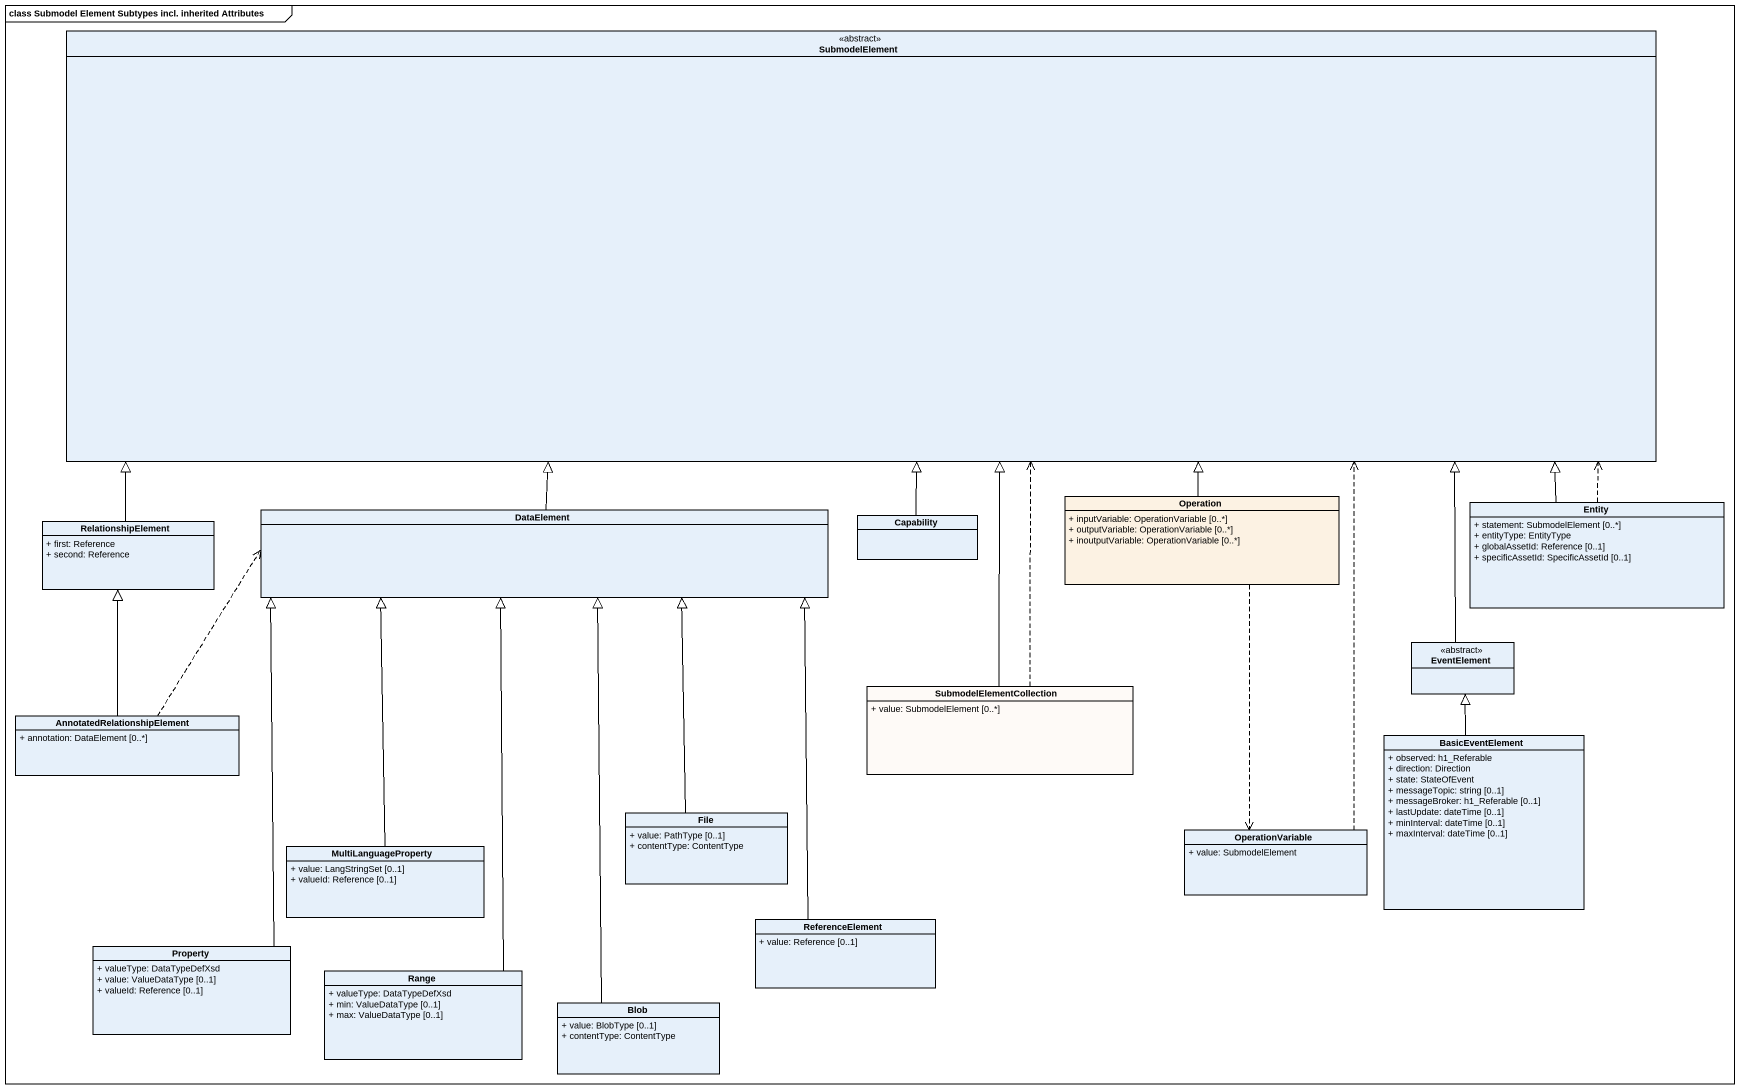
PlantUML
@startuml
mainframe class Submodel Element Subtypes incl. inherited Attributes
hide circle
hide empty members
skinparam classAttributeIconSize 0
class SubmodelElement <<abstract>>
class DataElement
class Capability
class Operation #FCF2E3 {
  + inputVariable: OperationVariable [0..*]
  + outputVariable: OperationVariable [0..*]
  + inoutputVariable: OperationVariable [0..*]
}
class "Entity" as Entity_ {
  + statement: SubmodelElement [0..*]
  + entityType: EntityType
  + globalAssetId: Reference [0..1]
  + specificAssetId: SpecificAssetId [0..1]
}
class RelationshipElement {
  + first: Reference
  + second: Reference
}
class EventElement <<abstract>>
class SubmodelElementCollection #FEFAF7 {
  + value: SubmodelElement [0..*]
}
class AnnotatedRelationshipElement {
  + annotation: DataElement [0..*]
}
class BasicEventElement {
  + observed: h1_Referable
  + direction: Direction
  + state: StateOfEvent
  + messageTopic: string [0..1]
  + messageBroker: h1_Referable [0..1]
  + lastUpdate: dateTime [0..1]
  + minInterval: dateTime [0..1]
  + maxInterval: dateTime [0..1]
}
class "File" as File_ {
  + value: PathType [0..1]
  + contentType: ContentType
}
class MultiLanguageProperty {
  + value: LangStringSet [0..1]
  + valueId: Reference [0..1]
}
class OperationVariable {
  + value: SubmodelElement
}
class ReferenceElement {
  + value: Reference [0..1]
}
class Property {
  + valueType: DataTypeDefXsd
  + value: ValueDataType [0..1]
  + valueId: Reference [0..1]
}
class Range {
  + valueType: DataTypeDefXsd
  + min: ValueDataType [0..1]
  + max: ValueDataType [0..1]
}
class Blob {
  + value: BlobType [0..1]
  + contentType: ContentType
}
DataElement -up-|> SubmodelElement
Capability -up-|> SubmodelElement
Operation -up-|> SubmodelElement
Operation ..> OperationVariable
Entity_ -left-|> SubmodelElement
Entity_ .left.> SubmodelElement
RelationshipElement -right-|> SubmodelElement
EventElement -up-|> SubmodelElement
SubmodelElementCollection .up.> SubmodelElement
SubmodelElementCollection -up-|> SubmodelElement
AnnotatedRelationshipElement .right.> DataElement
AnnotatedRelationshipElement -up-|> RelationshipElement
BasicEventElement -up-|> EventElement
File_ -up-|> DataElement
MultiLanguageProperty -up-|> DataElement
OperationVariable .up.> SubmodelElement
ReferenceElement -up-|> DataElement
Property -up-|> DataElement
Range -up-|> DataElement
Blob -up-|> DataElement
@enduml
